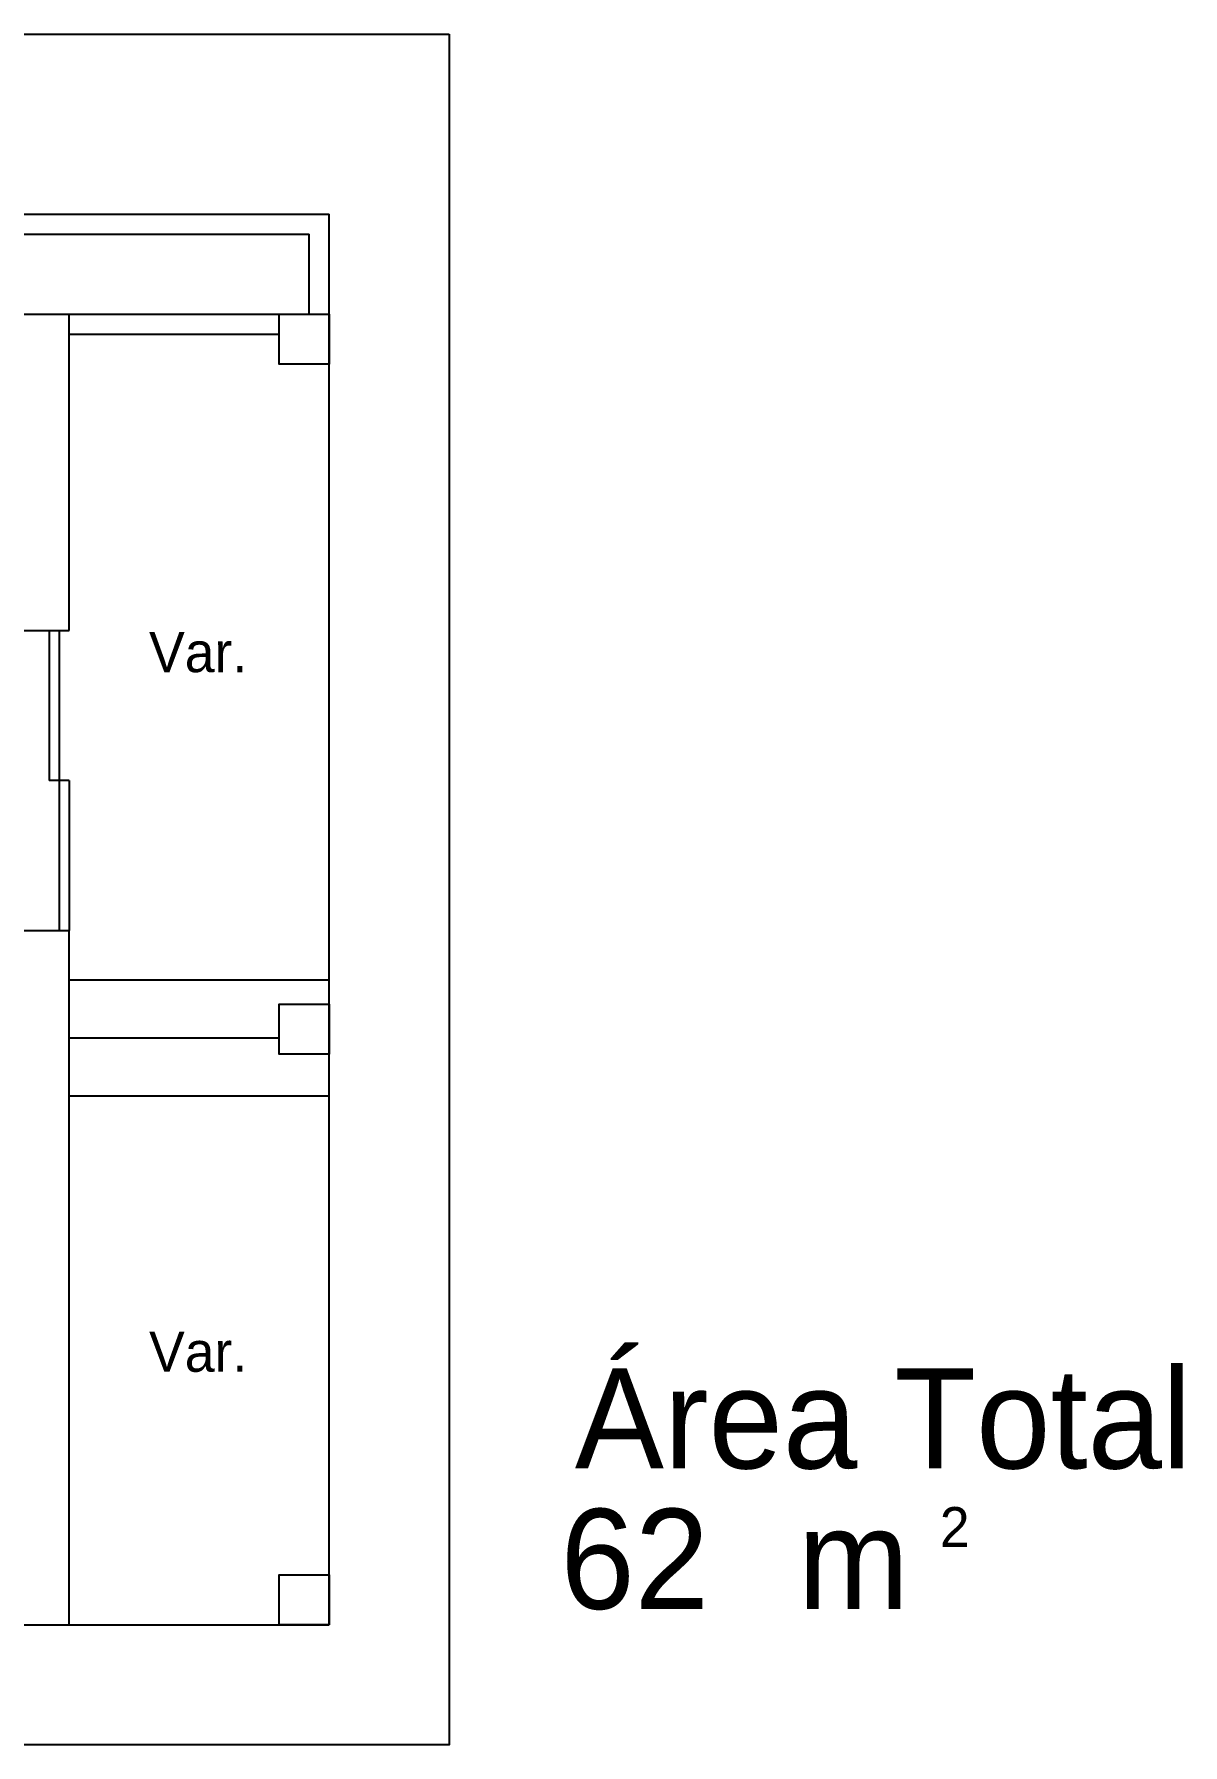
# Model space of a CAD drawing. Extents: x 0 to 13.8, y 0 to 8.5.
# Drawn here: x 8.02 to 13.77, y 0 to 8.55 of the extents above; entities that cross this region are included whole.
import ezdxf

# ---------------------------------------------------------------- set-up
doc = ezdxf.new("R2010")
doc.units = 0
doc.layers.get('0').update_dxf_attribs({"linetype": 'CONTINUOUS'})
doc.layers.add('ARQ3', color=3, linetype='CONTINUOUS')
doc.layers.add('HACHURA', color=1, linetype='CONTINUOUS')
doc.styles.add('PADRÃO', font='', dxfattribs={"height": 0.2})
doc.styles.get('PADRÃO').set_extended_font_data('AvantGarde Bk BT')

# ---------------------------------------------------------------- blocks, each defined once
blk = doc.blocks.new('AREA')
at = {"layer": 'HACHURA', "ltscale": 0.1, "style": 'PADRÃO'}
for s, p in [('Área Total', (-2.498118662321986, 0.432649720527877)), ('m', (-1.383981738905476, -0.2692598737472736))]:
    blk.add_text(s, height=0.5, dxfattribs=at).set_placement(p)
at = {"layer": 'HACHURA', "ltscale": 0.015, "style": 'PADRÃO'}
blk.add_text('2', height=0.2, dxfattribs=at).set_placement((-0.6730096243244077, 0.03971876221811499))
blk.add_attdef('100', (-2.57025748884891, -0.2692836984217877), '', height=0.5, dxfattribs=at)

msp = doc.modelspace()

# ---------------------------------------------------------------- linework, layer by layer
at = {"ltscale": 0.015}
for p, q in [((5.299999999999983, 7.650000000000006), (9.5, 7.649999999999949)), ((9.5, 7.149999999999977), (9.5, 7.649999999999949)), ((5.299999999999983, 7.550000000000011), (9.399999999999977, 7.549999999999955)), ((9.400000000000006, 7.149999999999977), (9.399999999999977, 7.549999999999955)), ((6.892934926587571, 7.149999999999977), (8.199999999999989, 7.149999999999977)), ((8.199999999999989, 7.149999999999977), (9.5, 7.149999999999977)), ((8.199999999999989, 5.570306665841798), (8.199999999999989, 7.149999999999977)), ((9.5, 0.5999999999999943), (9.5, 7.149999999999977)), ((8.199999999999989, 7.049999999999983), (9.25, 7.049999999999983)), ((7.949999999999989, 5.570306665841798), (8.199999999999989, 5.570306665841798)), ((8.099999999999966, 5.570306665841798), (8.099999999999966, 4.820306665841798)), ((8.149999999999977, 5.570306665841798), (8.149999999999977, 4.070306665841798)), ((8.199999999999989, 4.820306665841798), (8.099999999999966, 4.820306665841798)), ((8.199999999999989, 4.820306665841798), (8.199999999999989, 4.070306665841798)), ((7.949999999999989, 4.070306665841798), (8.199999999999989, 4.070306665841798)), ((8.199999999999989, 0.5999999999999943), (8.199999999999989, 4.070306665841798)), ((8.199999999999989, 3.823501466040995), (9.5, 3.823501466040995)), ((8.199999999999989, 3.533501466041002), (9.250000000000028, 3.533501466041002)), ((8.199999999999989, 3.24350146604101), (9.5, 3.24350146604101)), ((6.997200901296395, 0.5999999999999943), (8.199999999999989, 0.5999999999999943)), ((8.199999999999989, 0.5999999999999943), (9.5, 0.5999999999999943))]:
    msp.add_line(p, q, dxfattribs=at)
for points in [[(9.5, 6.899999999999977), (9.25, 6.899999999999977), (9.25, 7.149999999999977), (9.5, 7.149999999999977)], [(9.500000000000028, 3.451603586321284), (9.250000000000028, 3.451603586321284), (9.250000000000028, 3.701603586321284), (9.500000000000028, 3.701603586321284)], [(9.5, 0.5999999999999943), (9.25, 0.5999999999999943), (9.25, 0.8499999999999943), (9.5, 0.8499999999999943)]]:
    msp.add_lwpolyline(points, close=True)
at = {"layer": 'ARQ3', "ltscale": 0.015}
msp.add_lwpolyline([(10.09999999999999, 8.549999999999983), (10.10000000000002, 2.842170943040401e-14), (0, 0), (0, 8.549999999999983), (10.09999999999999, 8.549999999999983)], dxfattribs=at)

# ---------------------------------------------------------------- block references
at = {"layer": 'HACHURA', "ltscale": 0.015}
msp.add_blockref('AREA', (13.22592355726185, 0.9484539249837667), dxfattribs=at).add_auto_attribs({'100': '62'})

# ---------------------------------------------------------------- texts
at = {"ltscale": 0.015, "style": 'PADRÃO'}
for p in [(8.599306088596535, 5.361251372295641), (8.599306088596535, 1.864548662132137)]:
    msp.add_text('Var.', height=0.2, dxfattribs=at).set_placement(p)

doc.saveas('drawing.dxf')
